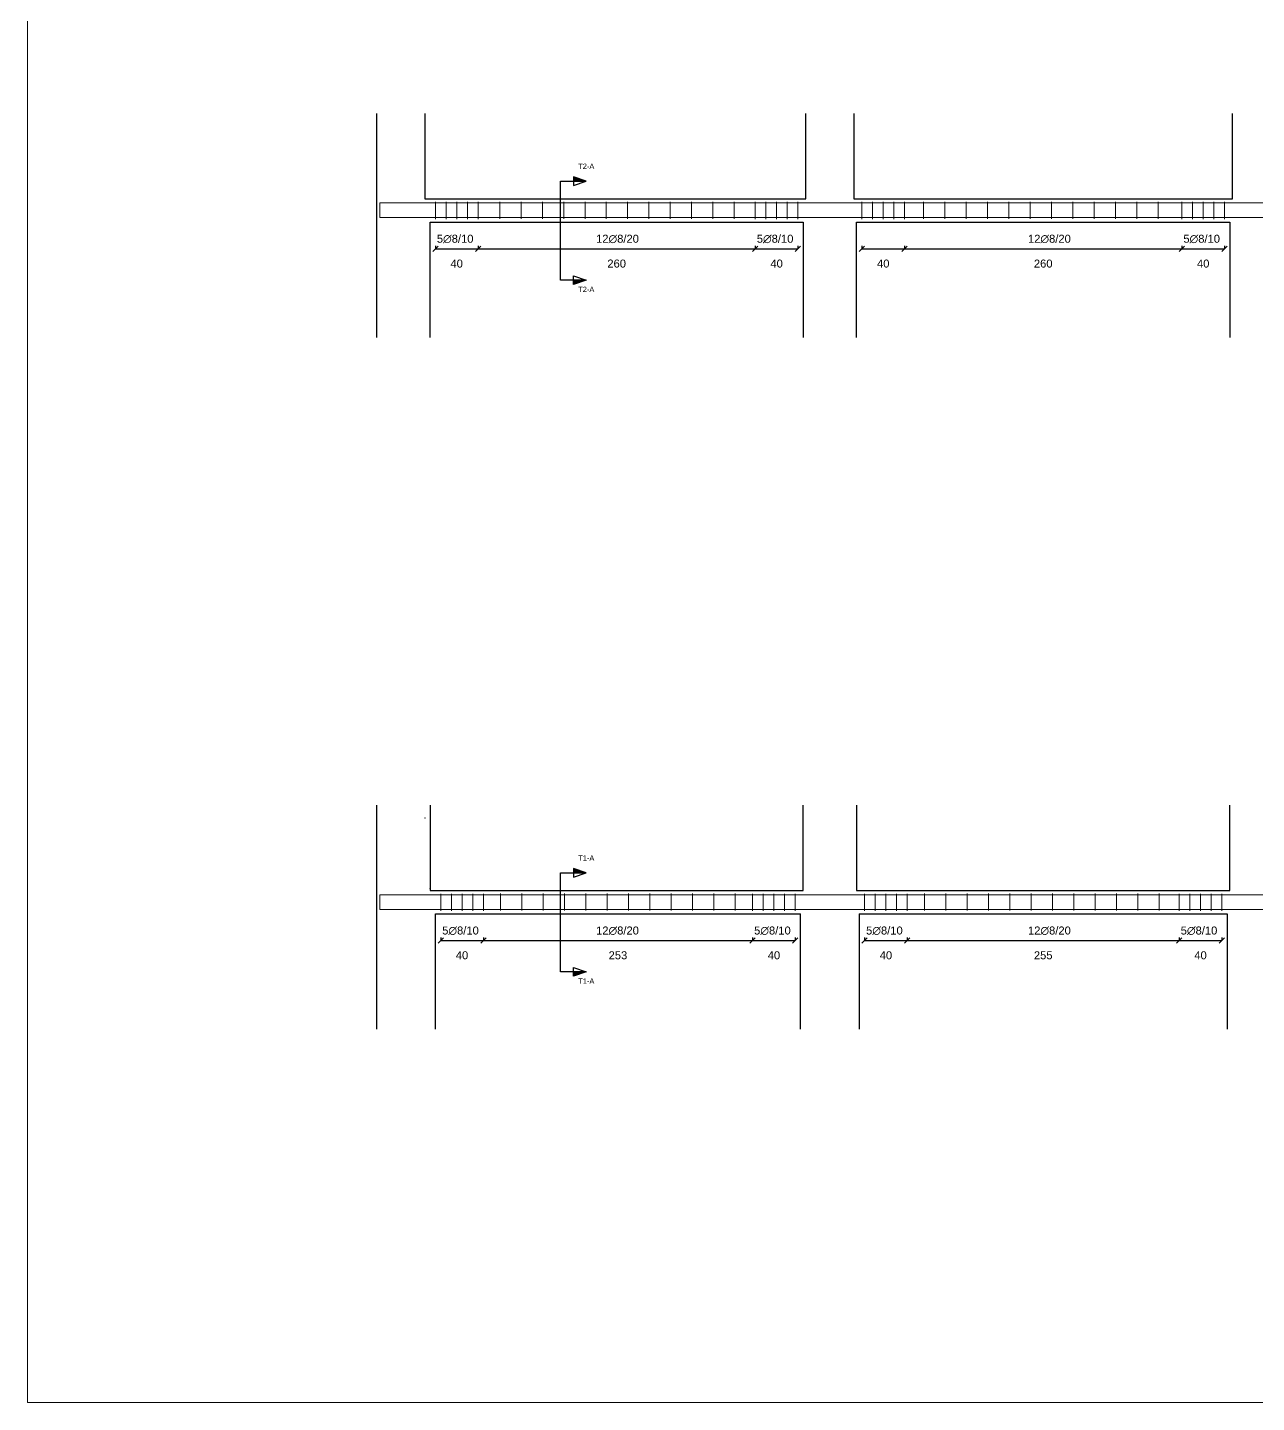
# Model space of a CAD drawing. Header units: millimetres. Extents: x -455371 to 117772, y -78417 to 116564.
# Drawn here: x -339956 to -328431, y -17779 to -4892 of the extents above; entities that cross this region are included whole.
import ezdxf

# ---------------------------------------------------------------- set-up
doc = ezdxf.new("R2010")
doc.units = ezdxf.units.MM
doc.layers.get('0').update_dxf_attribs({"color": 255})
for name, color, linetype, lineweight in [('armature', 5, 'Continuous', 18), ('Cls', 7, 'Continuous', 25), ('quote', 5, 'Continuous', 15), ('Scritte', 7, 'Continuous', 15), ('staffe', 10, 'Continuous', 15)]:
    doc.layers.add(name, color=color, linetype=linetype, lineweight=lineweight)
doc.layers.add('RETINI', color=253, linetype='Continuous')
doc.styles.get("Standard").update_dxf_attribs({"font": 'arial.ttf'})
doc.dimstyles.new('scala1 a 50', dxfattribs={"dimtxt": 75, "dimasz": 50, "dimexe": 0.18, "dimexo": 250, "dimgap": 100, "dimtad": 2, "dimdec": 0, "dimlfac": 0.1, "dimzin": 0, "dimdsep": 46, "dimtxsty": 'Standard', "dimblk": 'OBLIQUE', "dimcen": -100, "dimadec": 0, "dimazin": 0, "dimtfac": 1, "dimtdec": 0, "dimtofl": 0, "dimtmove": 0, "dimatfit": 3, "dimfxl": 250, "dimfxlon": 1, "dimtolj": 1, "dimtzin": 0, "dimarcsym": 0})

# ---------------------------------------------------------------- blocks, each defined once
blk = doc.blocks.new('*U392')
at = {"layer": 'staffe'}
blk.add_lwpolyline([(0, -80), (0, 80)], dxfattribs=at)
blk = doc.blocks.new('*U393')
at = {"layer": 'Cls', "color": 0, "linetype": 'ByBlock', "lineweight": -2, "transparency": 16777216}
for p in [(-400, 0), (-300, 0), (-200, 0), (-100, 0), (0, 0)]:
    blk.add_blockref('*U392', p, dxfattribs=at)
blk = doc.blocks.new('*U394')
at = {"layer": 'staffe'}
blk.add_lwpolyline([(0, -80), (0, 80)], dxfattribs=at)
blk = doc.blocks.new('*U395')
at = {"layer": 'Cls', "color": 0, "linetype": 'ByBlock', "lineweight": -2, "transparency": 16777216}
for p in [(-400, 0), (-300, 0), (-200, 0), (-100, 0), (0, 0)]:
    blk.add_blockref('*U394', p, dxfattribs=at)
blk = doc.blocks.new('*U396')
at = {"layer": 'staffe'}
blk.add_lwpolyline([(0, -80), (0, 80)], dxfattribs=at)
blk = doc.blocks.new('*U397')
at = {"layer": 'Cls', "color": 0, "linetype": 'ByBlock', "lineweight": -2, "transparency": 16777216}
for p in [(-400, 0), (-300, 0), (-200, 0), (-100, 0), (0, 0)]:
    blk.add_blockref('*U396', p, dxfattribs=at)
blk = doc.blocks.new('*U398')
at = {"layer": 'staffe'}
blk.add_lwpolyline([(0, -80), (0, 80)], dxfattribs=at)
blk = doc.blocks.new('*U399')
at = {"layer": 'Cls', "color": 0, "linetype": 'ByBlock', "lineweight": -2, "transparency": 16777216}
for p in [(-400, 0), (-300, 0), (-200, 0), (-100, 0), (0, 0)]:
    blk.add_blockref('*U398', p, dxfattribs=at)
blk = doc.blocks.new('*U436')
at = {"layer": 'staffe'}
blk.add_lwpolyline([(0, -80), (0, 80)], dxfattribs=at)
blk = doc.blocks.new('*U437')
at = {"layer": 'Cls', "color": 0, "linetype": 'ByBlock', "lineweight": -2, "transparency": 16777216}
for p in [(-400, 0), (-300, 0), (-200, 0), (-100, 0), (0, 0)]:
    blk.add_blockref('*U436', p, dxfattribs=at)
blk = doc.blocks.new('*U438')
at = {"layer": 'staffe'}
blk.add_lwpolyline([(0, -80), (0, 80)], dxfattribs=at)
blk = doc.blocks.new('*U439')
at = {"layer": 'Cls', "color": 0, "linetype": 'ByBlock', "lineweight": -2, "transparency": 16777216}
for p in [(-400, 0), (-300, 0), (-200, 0), (-100, 0), (0, 0)]:
    blk.add_blockref('*U438', p, dxfattribs=at)
blk = doc.blocks.new('*U440')
at = {"layer": 'staffe'}
blk.add_lwpolyline([(0, -80), (0, 80)], dxfattribs=at)
blk = doc.blocks.new('*U441')
at = {"layer": 'Cls', "color": 0, "linetype": 'ByBlock', "lineweight": -2, "transparency": 16777216}
for p in [(-400, 0), (-300, 0), (-200, 0), (-100, 0), (0, 0)]:
    blk.add_blockref('*U440', p, dxfattribs=at)
blk = doc.blocks.new('*U450')
at = {"layer": 'staffe'}
blk.add_lwpolyline([(0, -80), (0, 80)], dxfattribs=at)
blk = doc.blocks.new('*U451')
at = {"layer": 'Cls', "color": 0, "linetype": 'ByBlock', "lineweight": -2, "transparency": 16777216}
for p in [(-400, 0), (-300, 0), (-200, 0), (-100, 0), (0, 0)]:
    blk.add_blockref('*U450', p, dxfattribs=at)
blk = doc.blocks.new('*U510')
at = {"layer": 'staffe'}
blk.add_lwpolyline([(0, -80), (0, 80)], dxfattribs=at)
blk = doc.blocks.new('*U511')
at = {"layer": 'Cls', "color": 0, "linetype": 'ByBlock', "lineweight": -2, "transparency": 16777216}
for p in [(0, 0), (200, 0), (400, 0), (600, 0), (800, 0), (1000, 0), (1200, 0), (1400, 0), (1600, 0), (1800, 0), (2000, 0), (2200, 0)]:
    blk.add_blockref('*U510', p, dxfattribs=at)
blk = doc.blocks.new('*U512')
at = {"layer": 'staffe'}
blk.add_lwpolyline([(0, -80), (0, 80)], dxfattribs=at)
blk = doc.blocks.new('*U513')
at = {"layer": 'Cls', "color": 0, "linetype": 'ByBlock', "lineweight": -2, "transparency": 16777216}
for p in [(0, 0), (200, 0), (400, 0), (600, 0), (800, 0), (1000, 0), (1200, 0), (1400, 0), (1600, 0), (1800, 0), (2000, 0), (2200, 0)]:
    blk.add_blockref('*U512', p, dxfattribs=at)
blk = doc.blocks.new('*U518')
at = {"layer": 'staffe'}
blk.add_lwpolyline([(0, -80), (0, 80)], dxfattribs=at)
blk = doc.blocks.new('*U519')
at = {"layer": 'Cls', "color": 0, "linetype": 'ByBlock', "lineweight": -2, "transparency": 16777216}
for p in [(0, 0), (200, 0), (400, 0), (600, 0), (800, 0), (1000, 0), (1200, 0), (1400, 0), (1600, 0), (1800, 0), (2000, 0), (2200, 0)]:
    blk.add_blockref('*U518', p, dxfattribs=at)
blk = doc.blocks.new('*U520')
at = {"layer": 'staffe'}
blk.add_lwpolyline([(0, -80), (0, 80)], dxfattribs=at)
blk = doc.blocks.new('*U521')
at = {"layer": 'Cls', "color": 0, "linetype": 'ByBlock', "lineweight": -2, "transparency": 16777216}
for p in [(0, 0), (200, 0), (400, 0), (600, 0), (800, 0), (1000, 0), (1200, 0), (1400, 0), (1600, 0), (1800, 0), (2000, 0), (2200, 0)]:
    blk.add_blockref('*U520', p, dxfattribs=at)
blk = doc.blocks.new('_Oblique')
at = {"color": 0, "linetype": 'ByBlock', "lineweight": -2}
blk.add_line((-0.5, -0.5), (0.5, 0.5), dxfattribs=at)
blk = doc.blocks.new('*D586')
at = {"layer": 'Defpoints', "color": 0, "transparency": 16777216}
for p in [(-329131, -6687), (-328731, -6687), (-328731, -6966)]:
    blk.add_point(p, dxfattribs=at)
at = {"layer": 'quote', "color": 0, "lineweight": -2, "transparency": 16777216}
for p, q in [((-329131, -6937), (-329131, -6967)), ((-328731, -6937), (-328731, -6967)), ((-329131, -6966), (-328731, -6966))]:
    blk.add_line(p, q, dxfattribs=at)
at = {"layer": 'quote', "color": 0, "lineweight": -2, "transparency": 16777216, "xscale": 50, "yscale": 50, "zscale": 50, "rotation": 180}
blk.add_blockref('_Oblique', (-329131, -6966), dxfattribs=at)
at = {"layer": 'quote', "color": 0, "lineweight": -2, "transparency": 16777216, "xscale": 50, "yscale": 50, "zscale": 50}
blk.add_blockref('_Oblique', (-328731, -6966), dxfattribs=at)
at = {"layer": 'quote', "color": 0, "transparency": 16777216, "insert": (-328931, -7105), "char_height": 75, "attachment_point": 5}
blk.add_mtext('\\A1;40', dxfattribs=at)
blk = doc.blocks.new('*D587')
at = {"layer": 'Defpoints', "color": 0, "transparency": 16777216}
for p in [(-333131, -6687), (-332731, -6687), (-332731, -6966)]:
    blk.add_point(p, dxfattribs=at)
at = {"layer": 'quote', "color": 0, "lineweight": -2, "transparency": 16777216}
for p, q in [((-333131, -6937), (-333131, -6967)), ((-332731, -6937), (-332731, -6967)), ((-333131, -6966), (-332731, -6966))]:
    blk.add_line(p, q, dxfattribs=at)
at = {"layer": 'quote', "color": 0, "lineweight": -2, "transparency": 16777216, "xscale": 50, "yscale": 50, "zscale": 50, "rotation": 180}
blk.add_blockref('_Oblique', (-333131, -6966), dxfattribs=at)
at = {"layer": 'quote', "color": 0, "lineweight": -2, "transparency": 16777216, "xscale": 50, "yscale": 50, "zscale": 50}
blk.add_blockref('_Oblique', (-332731, -6966), dxfattribs=at)
at = {"layer": 'quote', "color": 0, "transparency": 16777216, "insert": (-332931, -7105), "char_height": 75, "attachment_point": 5}
blk.add_mtext('\\A1;40', dxfattribs=at)
blk = doc.blocks.new('*D588')
at = {"layer": 'Defpoints', "color": 0, "transparency": 16777216}
for p in [(-333156, -13171), (-332756, -13171), (-332756, -13450)]:
    blk.add_point(p, dxfattribs=at)
at = {"layer": 'quote', "color": 0, "lineweight": -2, "transparency": 16777216}
for p, q in [((-333156, -13421), (-333156, -13450)), ((-333156, -13450), (-332756, -13450)), ((-332756, -13421), (-332756, -13450))]:
    blk.add_line(p, q, dxfattribs=at)
at = {"layer": 'quote', "color": 0, "lineweight": -2, "transparency": 16777216, "xscale": 50, "yscale": 50, "zscale": 50, "rotation": 180}
blk.add_blockref('_Oblique', (-333156, -13450), dxfattribs=at)
at = {"layer": 'quote', "color": 0, "lineweight": -2, "transparency": 16777216, "xscale": 50, "yscale": 50, "zscale": 50}
blk.add_blockref('_Oblique', (-332756, -13450), dxfattribs=at)
at = {"layer": 'quote', "color": 0, "transparency": 16777216, "insert": (-332956, -13588), "char_height": 75, "attachment_point": 5}
blk.add_mtext('\\A1;40', dxfattribs=at)
blk = doc.blocks.new('*D589')
at = {"layer": 'Defpoints', "color": 0, "transparency": 16777216}
for p in [(-329156, -13171), (-328756, -13171), (-328756, -13450)]:
    blk.add_point(p, dxfattribs=at)
at = {"layer": 'quote', "color": 0, "lineweight": -2, "transparency": 16777216}
for p, q in [((-329156, -13421), (-329156, -13450)), ((-329156, -13450), (-328756, -13450)), ((-328756, -13421), (-328756, -13450))]:
    blk.add_line(p, q, dxfattribs=at)
at = {"layer": 'quote', "color": 0, "lineweight": -2, "transparency": 16777216, "xscale": 50, "yscale": 50, "zscale": 50, "rotation": 180}
blk.add_blockref('_Oblique', (-329156, -13450), dxfattribs=at)
at = {"layer": 'quote', "color": 0, "lineweight": -2, "transparency": 16777216, "xscale": 50, "yscale": 50, "zscale": 50}
blk.add_blockref('_Oblique', (-328756, -13450), dxfattribs=at)
at = {"layer": 'quote', "color": 0, "transparency": 16777216, "insert": (-328956, -13588), "char_height": 75, "attachment_point": 5}
blk.add_mtext('\\A1;40', dxfattribs=at)
blk = doc.blocks.new('*D603')
at = {"layer": 'Defpoints', "color": 0, "transparency": 16777216}
for p in [(-332106, -13171), (-331706, -13171), (-331706, -13450)]:
    blk.add_point(p, dxfattribs=at)
at = {"layer": 'quote', "color": 0, "lineweight": -2, "transparency": 16777216}
for p, q in [((-332106, -13421), (-332106, -13450)), ((-332106, -13450), (-331706, -13450)), ((-331706, -13421), (-331706, -13450))]:
    blk.add_line(p, q, dxfattribs=at)
at = {"layer": 'quote', "color": 0, "lineweight": -2, "transparency": 16777216, "xscale": 50, "yscale": 50, "zscale": 50, "rotation": 180}
blk.add_blockref('_Oblique', (-332106, -13450), dxfattribs=at)
at = {"layer": 'quote', "color": 0, "lineweight": -2, "transparency": 16777216, "xscale": 50, "yscale": 50, "zscale": 50}
blk.add_blockref('_Oblique', (-331706, -13450), dxfattribs=at)
at = {"layer": 'quote', "color": 0, "transparency": 16777216, "insert": (-331906, -13588), "char_height": 75, "attachment_point": 5}
blk.add_mtext('\\A1;40', dxfattribs=at)
blk = doc.blocks.new('*D604')
at = {"layer": 'Defpoints', "color": 0, "transparency": 16777216}
for p in [(-336081, -13171), (-335681, -13171), (-335681, -13450)]:
    blk.add_point(p, dxfattribs=at)
at = {"layer": 'quote', "color": 0, "lineweight": -2, "transparency": 16777216}
for p, q in [((-336081, -13421), (-336081, -13450)), ((-336081, -13450), (-335681, -13450)), ((-335681, -13421), (-335681, -13450))]:
    blk.add_line(p, q, dxfattribs=at)
at = {"layer": 'quote', "color": 0, "lineweight": -2, "transparency": 16777216, "xscale": 50, "yscale": 50, "zscale": 50, "rotation": 180}
blk.add_blockref('_Oblique', (-336081, -13450), dxfattribs=at)
at = {"layer": 'quote', "color": 0, "lineweight": -2, "transparency": 16777216, "xscale": 50, "yscale": 50, "zscale": 50}
blk.add_blockref('_Oblique', (-335681, -13450), dxfattribs=at)
at = {"layer": 'quote', "color": 0, "transparency": 16777216, "insert": (-335881, -13588), "char_height": 75, "attachment_point": 5}
blk.add_mtext('\\A1;40', dxfattribs=at)
blk = doc.blocks.new('*D605')
at = {"layer": 'Defpoints', "color": 0, "transparency": 16777216}
for p in [(-336131, -6687), (-335731, -6687), (-335731, -6966)]:
    blk.add_point(p, dxfattribs=at)
at = {"layer": 'quote', "color": 0, "lineweight": -2, "transparency": 16777216}
for p, q in [((-336131, -6937), (-336131, -6967)), ((-335731, -6937), (-335731, -6967)), ((-336131, -6966), (-335731, -6966))]:
    blk.add_line(p, q, dxfattribs=at)
at = {"layer": 'quote', "color": 0, "lineweight": -2, "transparency": 16777216, "xscale": 50, "yscale": 50, "zscale": 50, "rotation": 180}
blk.add_blockref('_Oblique', (-336131, -6966), dxfattribs=at)
at = {"layer": 'quote', "color": 0, "lineweight": -2, "transparency": 16777216, "xscale": 50, "yscale": 50, "zscale": 50}
blk.add_blockref('_Oblique', (-335731, -6966), dxfattribs=at)
at = {"layer": 'quote', "color": 0, "transparency": 16777216, "insert": (-335931, -7105), "char_height": 75, "attachment_point": 5}
blk.add_mtext('\\A1;40', dxfattribs=at)
blk = doc.blocks.new('*D651')
at = {"layer": 'Defpoints', "color": 0, "transparency": 16777216}
for p in [(-335731, -6687), (-333131, -6687), (-333131, -6966)]:
    blk.add_point(p, dxfattribs=at)
at = {"layer": 'quote', "color": 0, "lineweight": -2, "transparency": 16777216}
for p, q in [((-335731, -6937), (-335731, -6967)), ((-333131, -6937), (-333131, -6967)), ((-335731, -6966), (-333131, -6966))]:
    blk.add_line(p, q, dxfattribs=at)
at = {"layer": 'quote', "color": 0, "lineweight": -2, "transparency": 16777216, "xscale": 50, "yscale": 50, "zscale": 50, "rotation": 180}
blk.add_blockref('_Oblique', (-335731, -6966), dxfattribs=at)
at = {"layer": 'quote', "color": 0, "lineweight": -2, "transparency": 16777216, "xscale": 50, "yscale": 50, "zscale": 50}
blk.add_blockref('_Oblique', (-333131, -6966), dxfattribs=at)
at = {"layer": 'quote', "color": 0, "transparency": 16777216, "insert": (-334431, -7105), "char_height": 75, "attachment_point": 5}
blk.add_mtext('\\A1;260', dxfattribs=at)
blk = doc.blocks.new('*D653')
at = {"layer": 'Defpoints', "color": 0, "transparency": 16777216}
for p in [(-331731, -6687), (-329131, -6687), (-329131, -6966)]:
    blk.add_point(p, dxfattribs=at)
at = {"layer": 'quote', "color": 0, "lineweight": -2, "transparency": 16777216}
for p, q in [((-331731, -6937), (-331731, -6967)), ((-329131, -6937), (-329131, -6967)), ((-331731, -6966), (-329131, -6966))]:
    blk.add_line(p, q, dxfattribs=at)
at = {"layer": 'quote', "color": 0, "lineweight": -2, "transparency": 16777216, "xscale": 50, "yscale": 50, "zscale": 50, "rotation": 180}
blk.add_blockref('_Oblique', (-331731, -6966), dxfattribs=at)
at = {"layer": 'quote', "color": 0, "lineweight": -2, "transparency": 16777216, "xscale": 50, "yscale": 50, "zscale": 50}
blk.add_blockref('_Oblique', (-329131, -6966), dxfattribs=at)
at = {"layer": 'quote', "color": 0, "transparency": 16777216, "insert": (-330431, -7105), "char_height": 75, "attachment_point": 5}
blk.add_mtext('\\A1;260', dxfattribs=at)
blk = doc.blocks.new('*D655')
at = {"layer": 'Defpoints', "color": 0, "transparency": 16777216}
for p in [(-335681, -13171), (-333156, -13171), (-333156, -13450)]:
    blk.add_point(p, dxfattribs=at)
at = {"layer": 'quote', "color": 0, "lineweight": -2, "transparency": 16777216}
for p, q in [((-335681, -13421), (-335681, -13450)), ((-335681, -13450), (-333156, -13450)), ((-333156, -13421), (-333156, -13450))]:
    blk.add_line(p, q, dxfattribs=at)
at = {"layer": 'quote', "color": 0, "lineweight": -2, "transparency": 16777216, "xscale": 50, "yscale": 50, "zscale": 50, "rotation": 180}
blk.add_blockref('_Oblique', (-335681, -13450), dxfattribs=at)
at = {"layer": 'quote', "color": 0, "lineweight": -2, "transparency": 16777216, "xscale": 50, "yscale": 50, "zscale": 50}
blk.add_blockref('_Oblique', (-333156, -13450), dxfattribs=at)
at = {"layer": 'quote', "color": 0, "transparency": 16777216, "insert": (-334419, -13588), "char_height": 75, "attachment_point": 5}
blk.add_mtext('\\A1;253', dxfattribs=at)
blk = doc.blocks.new('*D657')
at = {"layer": 'Defpoints', "color": 0, "transparency": 16777216}
for p in [(-331706, -13171), (-329156, -13171), (-329156, -13450)]:
    blk.add_point(p, dxfattribs=at)
at = {"layer": 'quote', "color": 0, "lineweight": -2, "transparency": 16777216}
for p, q in [((-331706, -13421), (-331706, -13450)), ((-331706, -13450), (-329156, -13450)), ((-329156, -13421), (-329156, -13450))]:
    blk.add_line(p, q, dxfattribs=at)
at = {"layer": 'quote', "color": 0, "lineweight": -2, "transparency": 16777216, "xscale": 50, "yscale": 50, "zscale": 50, "rotation": 180}
blk.add_blockref('_Oblique', (-331706, -13450), dxfattribs=at)
at = {"layer": 'quote', "color": 0, "lineweight": -2, "transparency": 16777216, "xscale": 50, "yscale": 50, "zscale": 50}
blk.add_blockref('_Oblique', (-329156, -13450), dxfattribs=at)
at = {"layer": 'quote', "color": 0, "transparency": 16777216, "insert": (-330431, -13588), "char_height": 75, "attachment_point": 5}
blk.add_mtext('\\A1;255', dxfattribs=at)
blk = doc.blocks.new('*D670')
at = {"layer": 'Defpoints', "color": 0, "transparency": 16777216}
for p in [(-332131, -6687), (-331731, -6687), (-331731, -6966)]:
    blk.add_point(p, dxfattribs=at)
at = {"layer": 'quote', "color": 0, "lineweight": -2, "transparency": 16777216}
for p, q in [((-332131, -6937), (-332131, -6967)), ((-331731, -6937), (-331731, -6967)), ((-332131, -6966), (-331731, -6966))]:
    blk.add_line(p, q, dxfattribs=at)
at = {"layer": 'quote', "color": 0, "lineweight": -2, "transparency": 16777216, "xscale": 50, "yscale": 50, "zscale": 50, "rotation": 180}
blk.add_blockref('_Oblique', (-332131, -6966), dxfattribs=at)
at = {"layer": 'quote', "color": 0, "lineweight": -2, "transparency": 16777216, "xscale": 50, "yscale": 50, "zscale": 50}
blk.add_blockref('_Oblique', (-331731, -6966), dxfattribs=at)
at = {"layer": 'quote', "color": 0, "transparency": 16777216, "insert": (-331931, -7105), "char_height": 75, "attachment_point": 5}
blk.add_mtext('\\A1;40', dxfattribs=at)

msp = doc.modelspace()

# ---------------------------------------------------------------- hatches: boundary and pattern name
at = {"layer": 'RETINI'}
h = msp.add_hatch(color=256, dxfattribs=at)
h.dxf.hatch_style = 1
h.paths.add_polyline_path([(-334835, -6291.5), (-334835, -6331.9), (-334715.5, -6331.9)])
h = msp.add_hatch(color=256, dxfattribs=at)
h.dxf.hatch_style = 1
h.paths.add_polyline_path([(-334715.5, -7260.2), (-334835, -7260.2), (-334835, -7300.6)])
h = msp.add_hatch(color=256, dxfattribs=at)
h.dxf.hatch_style = 1
h.paths.add_polyline_path([(-334835, -12775.1), (-334835, -12815.5), (-334715.5, -12815.5)])
h = msp.add_hatch(color=256, dxfattribs=at)
h.dxf.hatch_style = 1
h.paths.add_polyline_path([(-334715.5, -13743.8), (-334835, -13743.8), (-334835, -13784.2)])

# ---------------------------------------------------------------- linework, layer by layer
at = {"layer": 'armature'}
for points in [[(-336651.1, -6535.9), (-318686.1, -6535.9), (-318686.1, -6673.9), (-336651.1, -6673.9)], [(-336651.1, -13019.5), (-318686.1, -13019.5), (-318686.1, -13157.5), (-336651.1, -13157.5)]]:
    msp.add_lwpolyline(points, close=True, dxfattribs=at)
msp.add_point((-336227.1, -12299.3), dxfattribs=at)
at = {"layer": 'Cls'}
for points in [[(-336681.1, -7796.9), (-336681.1, -5696.9)], [(-336231.1, -5696.9), (-336231.1, -6496.9), (-332656.1, -6496.9), (-332656.1, -5696.9)], [(-332206.1, -5696.9), (-332206.1, -6496.9), (-328656.1, -6496.9), (-328656.1, -5696.9)], [(-334715.5, -7260.2), (-334957.3, -7260.2), (-334957.3, -6331.9), (-334957.3, -6331.9), (-334715.5, -6331.9)], [(-336681.1, -6996.9), (-336681.1, -6496.9)], [(-336181.1, -7796.9), (-336181.1, -6716.9), (-332681.1, -6716.9), (-332681.1, -7796.9)], [(-332181.1, -7796.9), (-332181.1, -6716.9), (-328681.1, -6716.9), (-328681.1, -7796.9)], [(-336681.1, -14280.5), (-336681.1, -13480.5), (-336681.1, -13480.5), (-336681.1, -13480.5), (-336681.1, -12180.5)], [(-336181.1, -12180.5), (-336181.1, -12980.5), (-332681.1, -12980.5), (-332681.1, -12180.5)], [(-332181.1, -12180.5), (-332181.1, -12980.5), (-328681.1, -12980.5), (-328681.1, -12180.5)], [(-334715.5, -13743.8), (-334957.3, -13743.8), (-334957.3, -12815.5), (-334957.3, -12815.5), (-334715.5, -12815.5)], [(-336181.1, -12961.3), (-336181.1, -12957.3)], [(-336131.1, -14280.5), (-336131.1, -13200.5), (-332706.1, -13200.5)], [(-332706.1, -14280.5), (-332706.1, -13200.5)], [(-332156.1, -13200.5), (-332156.1, -14280.5)], [(-332156.1, -13200.5), (-328706.1, -13200.5), (-328706.1, -14280.5)]]:
    msp.add_lwpolyline(points, dxfattribs=at)
for points in [[(-334715.5, -6331.9), (-334835, -6291.5), (-334835, -6331.9), (-334835, -6372.2)], [(-334715.5, -7260.2), (-334835, -7300.6), (-334835, -7260.2), (-334835, -7219.8)], [(-334715.5, -12815.5), (-334835, -12775.1), (-334835, -12815.5), (-334835, -12855.9)], [(-334715.5, -13743.8), (-334835, -13784.2), (-334835, -13743.8), (-334835, -13703.5)]]:
    msp.add_lwpolyline(points, close=True, dxfattribs=at)
at = {"layer": 'quote'}
msp.add_lwpolyline([(-339955.6, 7995.1), (-315080.2, 7995.1), (-315080.2, -17779), (-339955.6, -17779)], close=True, dxfattribs=at)

# ---------------------------------------------------------------- block references
at = {"layer": 'Cls'}
for name, p in [('*U441', (-335731.1, -6606.9)), ('*U511', (-335527.8, -6604.9)), ('*U397', (-332731.1, -6606.9)), ('*U451', (-331731.1, -6606.9)), ('*U519', (-331552.8, -6604.9)), ('*U399', (-328731.1, -6606.9)), ('*U439', (-335681.1, -13090.5)), ('*U513', (-335518.9, -13088.5)), ('*U395', (-332756.1, -13090.5)), ('*U437', (-331706.1, -13090.5)), ('*U521', (-331543.9, -13088.5)), ('*U393', (-328756.1, -13090.5))]:
    msp.add_blockref(name, p, dxfattribs=at)

# ---------------------------------------------------------------- texts
at = {"layer": 'Scritte', "attachment_point": 1}
for s, insert, char_height in [('T2-A', (-334791.5, -6167.8), 50), ('5∅8/10 ', (-336117, -6834.2), 75), ('12∅8/20', (-334623.9, -6834.2), 75), ('5∅8/10 ', (-333117, -6834.2), 75), ('12∅8/20', (-330573.9, -6834.2), 75), ('5∅8/10 ', (-329117, -6834.2), 75), ('T2-A', (-334791.5, -7321.2), 50), ('T1-A', (-334791.5, -12651.4), 50), ('5∅8/10 ', (-336067, -13317.8), 75), ('12∅8/20', (-334623.9, -13317.8), 75), ('5∅8/10 ', (-333142, -13317.8), 75), ('5∅8/10 ', (-332092, -13317.8), 75), ('12∅8/20', (-330573.9, -13317.8), 75), ('5∅8/10 ', (-329142, -13317.8), 75), ('T1-A', (-334791.5, -13804.8), 50)]:
    msp.add_mtext_dynamic_manual_height_columns(s, width=371.945, gutter_width=12.5, heights=[0], dxfattribs=dict(at, insert=insert, char_height=char_height))

# ---------------------------------------------------------------- dimensions: what is measured, and where the dimension line sits
at = {"layer": 'quote'}
for base, p1, p2, picture, middle in [((-335731.1, -6966.4), (-336131.1, -6686.9), (-335731.1, -6686.9), '*D605', (-335931.1, -7104.7)), ((-333131.1, -6966.4), (-335731.1, -6686.9), (-333131.1, -6686.9), '*D651', (-334431.1, -7104.7)), ((-332731.1, -6966.4), (-333131.1, -6686.9), (-332731.1, -6686.9), '*D587', (-332931.1, -7104.7)), ((-331731.1, -6966.4), (-332131.1, -6686.9), (-331731.1, -6686.9), '*D670', (-331931.1, -7104.7)), ((-329131.1, -6966.4), (-331731.1, -6686.9), (-329131.1, -6686.9), '*D653', (-330431.1, -7104.7)), ((-328731.1, -6966.4), (-329131.1, -6686.9), (-328731.1, -6686.9), '*D586', (-328931.1, -7104.7)), ((-335681.1, -13450), (-336081.1, -13170.5), (-335681.1, -13170.5), '*D604', (-335881.1, -13588.3)), ((-333156.0774709, -13450.0483711), (-335681.0774709, -13170.5466615), (-333156.0774709, -13170.5466615), '*D655', (-334418.5774709, -13588.366925)), ((-332756.1, -13450), (-333156.1, -13170.5), (-332756.1, -13170.5), '*D588', (-332956.1, -13588.3)), ((-331706.1, -13450), (-332106.1, -13170.5), (-331706.1, -13170.5), '*D603', (-331906.1, -13588.3)), ((-329156.1, -13450), (-331706.1, -13170.5), (-329156.1, -13170.5), '*D657', (-330431.1, -13588.3)), ((-328756.1, -13450), (-329156.1, -13170.5), (-328756.1, -13170.5), '*D589', (-328956.1, -13588.3))]:
    dim = msp.add_linear_dim(base=base, p1=p1, p2=p2, dimstyle='scala1 a 50', dxfattribs=at)
    dim.commit()
    dim.dimension.update_dxf_attribs({"geometry": picture, "text_midpoint": middle})

doc.saveas('drawing.dxf')
